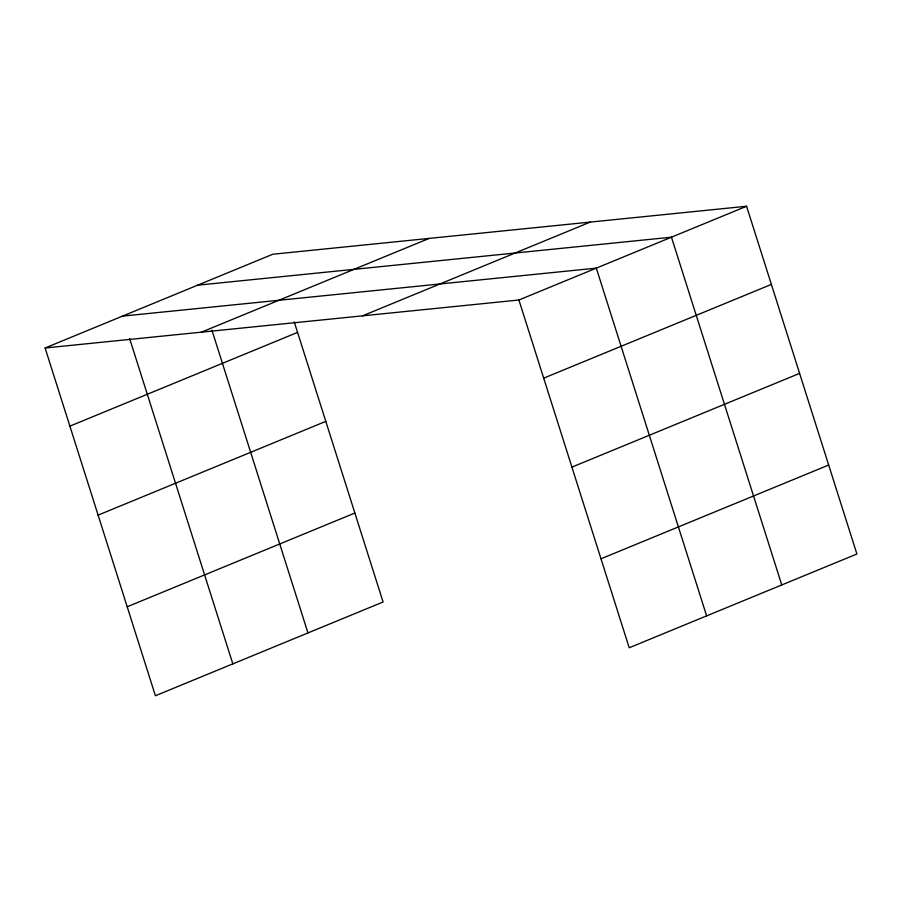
<?xml version="1.0" encoding="UTF-8"?>
<svg xmlns="http://www.w3.org/2000/svg" width="902" height="902" viewBox="0 0 902 902"><rect width="100%" height="100%" fill="white"/><g stroke="black" fill="none" stroke-linecap="round" stroke-linejoin="round"><path stroke-width="1.35" d="M45.1 347.992L272.787 254.24L746.585 206.254L856.9 554.008L629.213 647.76L518.909 300.005L45.1 347.992L155.415 695.746L383.091 601.995L294.21 321.8M201.45 332.161L429.138 238.41M69.894 426.15L297.57 332.398M362.548 315.835L590.235 222.095M518.909 300.005L746.585 206.254M98.115 515.121L325.802 421.369M543.692 378.163L771.379 284.412M127.193 606.775L354.869 513.035M571.913 467.123L799.6 373.383M600.991 558.789L828.679 465.037M197.651 285.179L671.449 237.192L781.763 584.947M122.514 316.117L596.312 268.131L706.627 615.886M211.936 330.222L307.965 632.933M129.651 338.633L232.829 663.872"/></g></svg>
